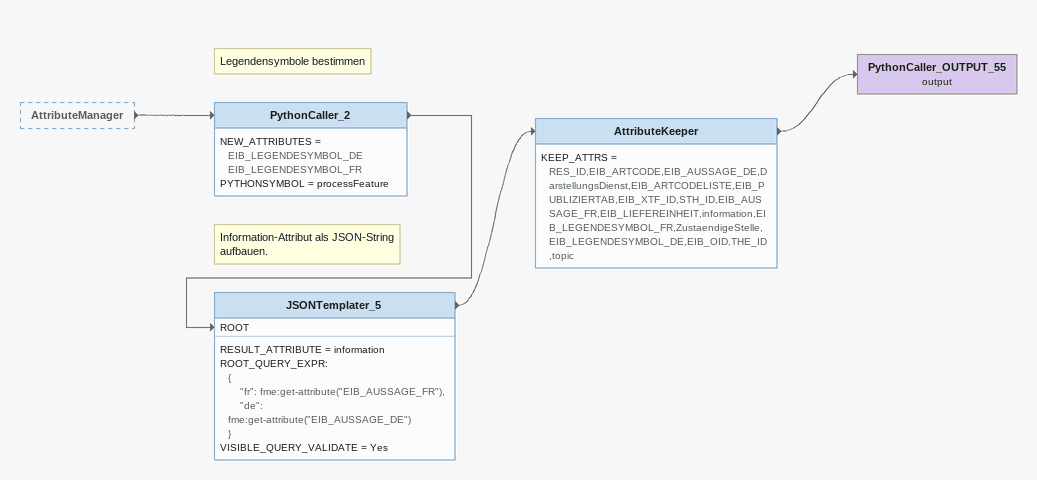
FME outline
AttributeManager [outside]
    -> PythonCaller_2
Note: Legendensymbole bestimmen
PythonCaller_2
    NEW_ATTRIBUTES = EIB_LEGENDESYMBOL_DE EIB_LEGENDESYMBOL_FR
    PYTHONSYMBOL = processFeature
    -> JSONTemplater_5 [ROOT]
Note: Information-Attribut als JSON-String / aufbauen.
JSONTemplater_5
    RESULT_ATTRIBUTE = information
    ROOT_QUERY_EXPR:
      {
          "fr": fme:get-attribute("EIB_AUSSAGE_FR"),
          "de": fme:get-attribute("EIB_AUSSAGE_DE")
      }
    VISIBLE_QUERY_VALIDATE = Yes
    -> AttributeKeeper
AttributeKeeper
    KEEP_ATTRS = RES_ID,EIB_ARTCODE,EIB_AUSSAGE_DE,DarstellungsDienst,EIB_ARTCODELISTE,EIB_PUBLIZIERTAB,EIB_XTF_ID,STH_ID,EIB_AUSSAGE_FR,EIB_LIEFEREINHEIT,information,EIB_LEGENDESYMBOL_FR,ZustaendigeStelle,EIB_LEGENDESYMBOL_DE,EIB_OID,THE_ID,topic
    -> PythonCaller_OUTPUT_55 (output)
PythonCaller_OUTPUT_55 (output)
